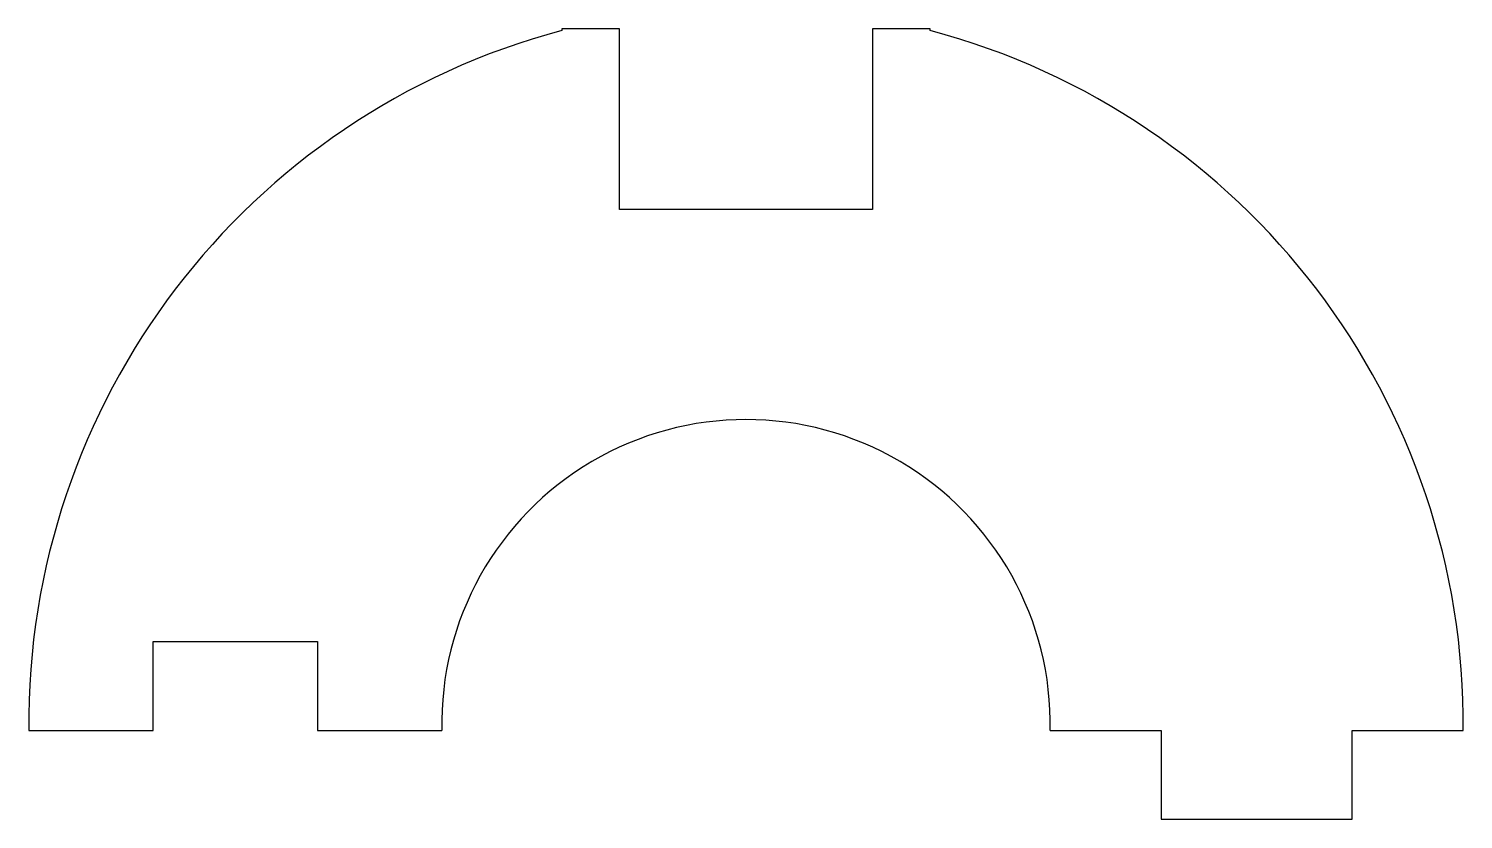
# Model space of a CAD drawing. Header units: millimetres. Extents: x -8.1 to 8.1, y -4.5 to 4.5.
import ezdxf

# ---------------------------------------------------------------- set-up
doc = ezdxf.new("R2010")
doc.units = ezdxf.units.MM
doc.layers.get('0').update_dxf_attribs({"linetype": 'CONTINUOUS'})

msp = doc.modelspace()

# ---------------------------------------------------------------- linework, layer by layer
for p, q in [((-1.425, 4.45), (-2.075, 4.45)), ((-2.075, 4.45), (-2.075, 4.429)), ((-1.425, 2.414), (-1.425, 4.45)), ((2.075, 4.45), (1.425, 4.45)), ((1.425, 4.45), (1.425, 2.414)), ((2.075, 4.429), (2.075, 4.45)), ((1.425, 2.414), (-1.425, 2.414)), ((-6.675, -3.45), (-6.675, -2.45)), ((-6.675, -2.45), (-4.825, -2.45)), ((-4.825, -2.45), (-4.825, -3.45)), ((-8.075, -3.45), (-6.675, -3.45)), ((-4.825, -3.45), (-3.424, -3.45)), ((3.424, -3.45), (4.675, -3.45)), ((4.675, -3.45), (4.675, -4.45)), ((6.825, -4.45), (6.825, -3.45)), ((6.825, -3.45), (8.075, -3.45)), ((4.675, -4.45), (6.825, -4.45))]:
    msp.add_line(p, q)
for radius, start, end in [(8.075, 104.8901, 180.5322), (8.075, -0.5322, 75.1099), (3.425, -1.2548, 181.2548)]:
    msp.add_arc((0, -3.375), radius, start, end)

doc.saveas('drawing.dxf')
